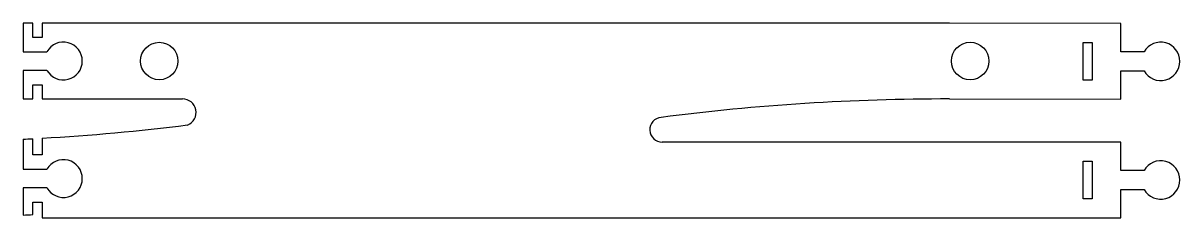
# Model space of a CAD drawing. Header units: millimetres. Extents: x -123 to 123, y -21 to 21.
import ezdxf

# ---------------------------------------------------------------- set-up
doc = ezdxf.new("R2010")
doc.units = ezdxf.units.MM
doc.layers.get('0').update_dxf_attribs({"linetype": 'CONTINUOUS'})

msp = doc.modelspace()

# ---------------------------------------------------------------- linework, layer by layer
for p, q in [((-122.62, 20.63), (-122.62, 14.57)), ((-120.56, 20.63), (-122.62, 20.63)), ((-120.56, 17.62), (-120.56, 20.63)), ((73.77, 20.63), (-118.61, 20.63)), ((-118.61, 20.63), (-118.61, 17.62)), ((110.09, 20.56), (73.77, 20.63)), ((110.09, 14.56), (110.09, 20.56)), ((-118.61, 17.62), (-120.56, 17.62)), ((102.09, 16.51), (104.04, 16.51)), ((102.09, 8.56), (102.09, 16.51)), ((104.04, 16.51), (104.04, 8.56)), ((-122.62, 14.57), (-117.57, 14.57)), ((115.05, 14.56), (110.09, 14.56)), ((-122.62, 10.62), (-122.62, 4.57)), ((-117.57, 10.62), (-122.62, 10.62)), ((110.09, 10.51), (115.05, 10.51)), ((110.09, 4.51), (110.09, 10.51)), ((-120.56, 7.57), (-118.61, 7.57)), ((-120.56, 4.57), (-120.56, 7.57)), ((-118.61, 7.57), (-118.61, 4.57)), ((104.04, 8.56), (102.09, 8.56)), ((-122.62, 4.57), (-120.56, 4.57)), ((-118.61, 4.57), (-88.82, 4.57)), ((73.77, 4.57), (110.09, 4.51)), ((-122.62, -3.97), (-122.62, -10.32)), ((-120.56, -7.27), (-120.56, -3.87)), ((-118.61, -3.76), (-118.61, -7.27)), ((110.09, -4.58), (12.88, -4.58)), ((110.09, -10.58), (110.09, -4.58)), ((-118.61, -7.27), (-120.56, -7.27)), ((102.09, -16.58), (102.09, -8.63)), ((102.09, -8.63), (104.04, -8.63)), ((104.04, -8.63), (104.04, -16.58)), ((-122.62, -10.32), (-117.57, -10.32)), ((115.05, -10.58), (110.09, -10.58)), ((-122.62, -14.27), (-122.62, -20.04)), ((-117.57, -14.27), (-122.62, -14.27)), ((110.09, -14.63), (115.05, -14.63)), ((110.09, -20.63), (110.09, -14.63)), ((104.04, -16.58), (102.09, -16.58)), ((-120.56, -17.32), (-118.61, -17.32)), ((-120.56, -19.94), (-120.56, -17.32)), ((-118.61, -17.32), (-118.61, -20.63)), ((-118.61, -20.63), (110.09, -20.63))]:
    msp.add_line(p, q)
for centre, radius in [((-93.76, 12.6), 3.97), ((78.16, 12.6), 3.98)]:
    msp.add_circle(centre, radius)
for centre, radius, start, end in [((-114.08, 12.6), 4.01, -150.4624, 150.4624), ((118.56, 12.53), 4.06, -150.05, 150.05), ((-88.82, 1.71), 2.87, -68.1275, 90), ((73.77, -475.61), 480.18, 90, 97.3144), ((12.88, -1.95), 2.63, 95.1645, 270), ((-146.63, 475.61), 480.18, 273.3449, 277.0431), ((-146.63, 475.61), 480.18, 272.866, 273.1119), ((-114.08, -12.3), 4.01, -150.4624, 150.4624), ((118.56, -12.6), 4.06, -150.05, 150.05), ((-146.63, 475.61), 496.23, 272.7733, 273.0112)]:
    msp.add_arc(centre, radius, start, end)

doc.saveas('drawing.dxf')
